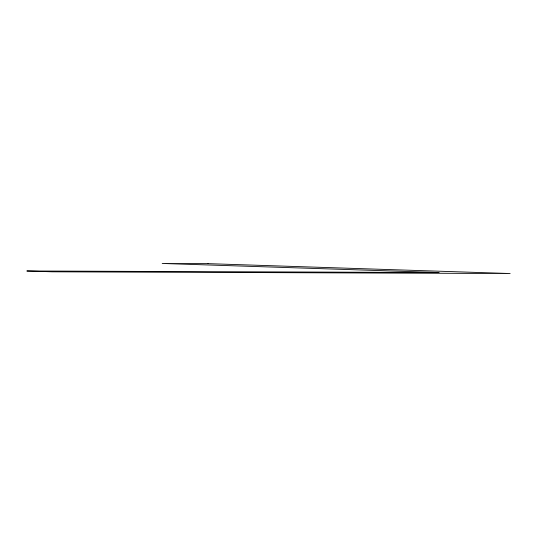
<?xml version="1.0" encoding="UTF-8"?>
<svg xmlns="http://www.w3.org/2000/svg" width="537" height="537" viewBox="0 0 537 537"><rect width="100%" height="100%" fill="white"/><g stroke="black" fill="none" stroke-linecap="round" stroke-linejoin="round"><path stroke-width="0.81" d="M208.014 263.647L162.201 263.472L439.159 272.534L26.85 270.984L52.029 271.803L510.15 273.528L208.014 263.647"/></g></svg>
